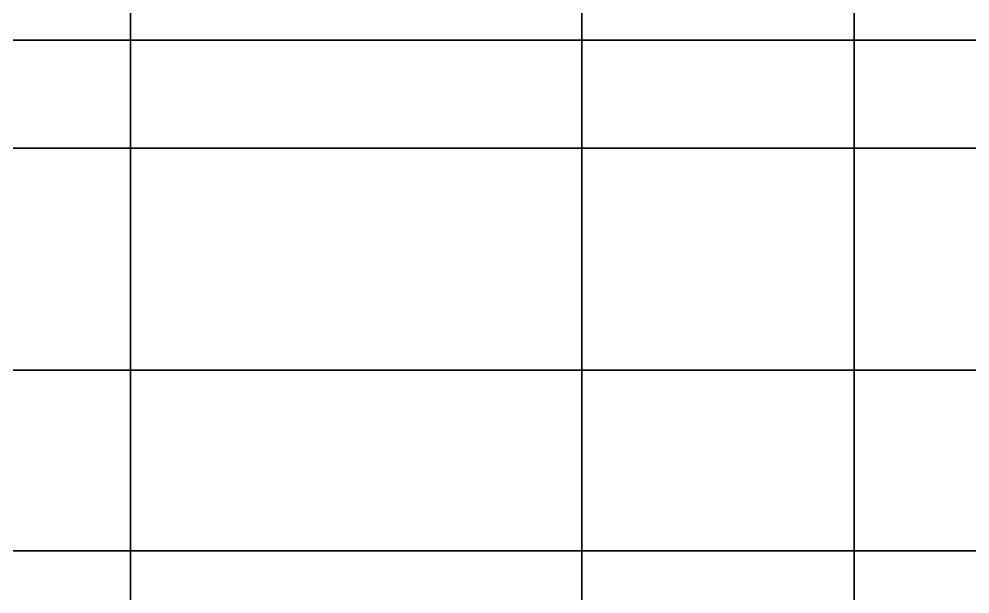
# Model space of a CAD drawing. Header units: millimetres. Extents: x 516 to 946, y 0 to 190.
# Drawn here: x 838.45 to 880.21, y 93.52 to 118.78 of the extents above; entities that cross this region are included whole.
import ezdxf

# ---------------------------------------------------------------- set-up
doc = ezdxf.new("R2010")
doc.units = ezdxf.units.MM
doc.layers.add('1', color=7, linetype='Continuous', true_color=0xffffff)

# ---------------------------------------------------------------- blocks, each defined once
blk = doc.blocks.new('UG_SURFACE_001')
at = {"layer": '1', "color": 252, "linetype": 'Continuous', "lineweight": 35}
for points in [[(327.791274, 128.719792, 3.5), (319.915801, 128.719792, 3.5), (319.915801, 117.845915, 3.5), (327.791274, 117.845915, 3.5)], [(327.791274, 117.845915, 1.5), (319.915801, 117.845915, 1.5), (319.915801, 128.719792, 1.5), (327.791274, 128.719792, 1.5)], [(347.620904, 128.719792, 3.5), (327.791274, 128.719792, 3.5), (327.791274, 117.845915, 3.5), (347.620904, 117.845915, 3.5)], [(347.620904, 117.845915, 1.5), (327.791274, 117.845915, 1.5), (327.791274, 128.719792, 1.5), (347.620904, 128.719792, 1.5)], [(359.575093, 128.719792, 3.5), (347.620904, 128.719792, 3.5), (347.620904, 117.845915, 3.5), (359.575093, 117.845915, 3.5)], [(359.575093, 117.845915, 1.5), (347.620904, 117.845915, 1.5), (347.620904, 128.719792, 1.5), (359.575093, 128.719792, 1.5)], [(379.404724, 128.719792, 3.5), (359.575093, 128.719792, 3.5), (359.575093, 117.845915, 3.5), (379.404724, 117.845915, 3.5)], [(379.404724, 117.845915, 1.5), (359.575093, 117.845915, 1.5), (359.575093, 128.719792, 1.5), (379.404724, 128.719792, 1.5)], [(327.791274, 117.845915, 3.5), (319.915801, 117.845915, 3.5), (319.915801, 113.101698, 3.5), (327.791274, 113.101698, 3.5)], [(327.791274, 113.101698, 1.5), (319.915801, 113.101698, 1.5), (319.915801, 117.845915, 1.5), (327.791274, 117.845915, 1.5)], [(347.620904, 117.845915, 3.5), (327.791274, 117.845915, 3.5), (327.791274, 113.101698, 3.5), (347.620904, 113.101698, 3.5)], [(347.620904, 113.101698, 1.5), (327.791274, 113.101698, 1.5), (327.791274, 117.845915, 1.5), (347.620904, 117.845915, 1.5)], [(359.575093, 117.845915, 3.5), (347.620904, 117.845915, 3.5), (347.620904, 113.101698, 3.5), (359.575093, 113.101698, 3.5)], [(359.575093, 113.101698, 1.5), (347.620904, 113.101698, 1.5), (347.620904, 117.845915, 1.5), (359.575093, 117.845915, 1.5)], [(379.404724, 117.845915, 3.5), (359.575093, 117.845915, 3.5), (359.575093, 113.101698, 3.5), (379.404724, 113.101698, 3.5)], [(379.404724, 113.101698, 1.5), (359.575093, 113.101698, 1.5), (359.575093, 117.845915, 1.5), (379.404724, 117.845915, 1.5)], [(327.791274, 113.101698, 3.5), (319.915801, 113.101698, 3.5), (319.915801, 103.351697, 3.5), (327.791274, 103.351697, 3.5)], [(327.791274, 103.351697, 1.5), (319.915801, 103.351697, 1.5), (319.915801, 113.101698, 1.5), (327.791274, 113.101698, 1.5)], [(347.620904, 113.101698, 3.5), (327.791274, 113.101698, 3.5), (327.791274, 103.351697, 3.5), (347.620904, 103.351697, 3.5)], [(347.620904, 103.351697, 1.5), (327.791274, 103.351697, 1.5), (327.791274, 113.101698, 1.5), (347.620904, 113.101698, 1.5)], [(359.575093, 113.101698, 3.5), (347.620904, 113.101698, 3.5), (347.620904, 103.351697, 3.5), (359.575093, 103.351697, 3.5)], [(359.575093, 103.351697, 1.5), (347.620904, 103.351697, 1.5), (347.620904, 113.101698, 1.5), (359.575093, 113.101698, 1.5)], [(379.404724, 113.101698, 3.5), (359.575093, 113.101698, 3.5), (359.575093, 103.351697, 3.5), (379.404724, 103.351697, 3.5)], [(379.404724, 103.351697, 1.5), (359.575093, 103.351697, 1.5), (359.575093, 113.101698, 1.5), (379.404724, 113.101698, 1.5)], [(327.791274, 103.351697, 3.5), (319.915801, 103.351697, 3.5), (319.915801, 95.420301, 3.5), (327.791274, 95.420301, 3.5)], [(327.791274, 95.420301, 1.5), (319.915801, 95.420301, 1.5), (319.915801, 103.351697, 1.5), (327.791274, 103.351697, 1.5)], [(347.620904, 103.351697, 3.5), (327.791274, 103.351697, 3.5), (327.791274, 95.420301, 3.5), (347.620904, 95.420301, 3.5)], [(347.620904, 95.420301, 1.5), (327.791274, 95.420301, 1.5), (327.791274, 103.351697, 1.5), (347.620904, 103.351697, 1.5)], [(359.575093, 103.351697, 3.5), (347.620904, 103.351697, 3.5), (347.620904, 95.420301, 3.5), (359.575093, 95.420301, 3.5)], [(359.575093, 95.420301, 1.5), (347.620904, 95.420301, 1.5), (347.620904, 103.351697, 1.5), (359.575093, 103.351697, 1.5)], [(379.404724, 103.351697, 3.5), (359.575093, 103.351697, 3.5), (359.575093, 95.420301, 3.5), (379.404724, 95.420301, 3.5)], [(379.404724, 95.420301, 1.5), (359.575093, 95.420301, 1.5), (359.575093, 103.351697, 1.5), (379.404724, 103.351697, 1.5)], [(327.791274, 95.420301, 3.5), (319.915801, 95.420301, 3.5), (319.915801, 90.379037, 3.5), (327.791274, 90.379037, 3.5)], [(327.791274, 90.379037, 1.5), (319.915801, 90.379037, 1.5), (319.915801, 95.420301, 1.5), (327.791274, 95.420301, 1.5)], [(347.620904, 95.420301, 3.5), (327.791274, 95.420301, 3.5), (327.791274, 90.379037, 3.5), (347.620904, 90.379037, 3.5)], [(347.620904, 90.379037, 1.5), (327.791274, 90.379037, 1.5), (327.791274, 95.420301, 1.5), (347.620904, 95.420301, 1.5)], [(359.575093, 95.420301, 3.5), (347.620904, 95.420301, 3.5), (347.620904, 90.379037, 3.5), (359.575093, 90.379037, 3.5)], [(359.575093, 90.379037, 1.5), (347.620904, 90.379037, 1.5), (347.620904, 95.420301, 1.5), (359.575093, 95.420301, 1.5)], [(379.404724, 95.420301, 3.5), (359.575093, 95.420301, 3.5), (359.575093, 90.379037, 3.5), (379.404724, 90.379037, 3.5)], [(379.404724, 90.379037, 1.5), (359.575093, 90.379037, 1.5), (359.575093, 95.420301, 1.5), (379.404724, 95.420301, 1.5)]]:
    blk.add_3dface(points, dxfattribs=at)
blk = doc.blocks.new('1стенка_MODEL')
at = {"layer": '1', "color": 252, "linetype": 'Continuous', "lineweight": 35}
blk.add_blockref('UG_SURFACE_001', (0, 0), dxfattribs=at)

msp = doc.modelspace()

# ---------------------------------------------------------------- block references
at = {"layer": '1', "color": 163, "linetype": 'Continuous', "lineweight": 70}
msp.add_blockref('1стенка_MODEL', (515.550342, 0), dxfattribs=at)

doc.saveas('drawing.dxf')
